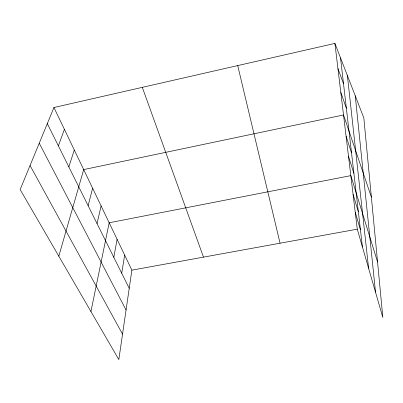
<?xml version="1.0" encoding="UTF-8"?>
<svg xmlns="http://www.w3.org/2000/svg" width="403" height="403" viewBox="0 0 403 403"><rect width="100%" height="100%" fill="white"/><g stroke="black" fill="none" stroke-linecap="round" stroke-linejoin="round"><path stroke-width="0.6" d="M53.947 107.515L131.882 270.151L118.83 359.587L20.15 189.561L53.947 107.515L334.908 43.413L363.828 117.908L382.85 317.509L357.275 229.171L334.908 43.413M121.706 273.189L124.668 255.099M113.807 257.316L117.107 239.327M90.942 311.534L109.178 222.773L350.827 175.627L377.556 261.95M97.042 223.6L101.098 205.913M88.131 205.686L92.614 188.206M58.808 256.167L83.693 169.592L343.527 114.966L371.38 197.112M68.842 166.907L74.303 149.992M58.38 145.876L64.399 129.328M131.882 270.151L357.275 229.171M30.054 165.512L122.537 334.152M39.242 143.206L126.063 309.998M47.312 123.62L129.227 288.316M337.951 68.651L343.517 83.759M142.304 87.355L203.485 257.134M340.817 92.463L346.343 108.145M346.091 136.264L351.522 152.843M348.519 156.46L353.905 173.381M353.088 194.382L358.358 211.837M355.234 212.21L360.448 229.856M237.725 65.588L280.065 243.211M340.515 57.851L362.433 246.979M347.381 75.532L368.609 268.317M355.26 95.823L375.525 292.215"/></g></svg>
